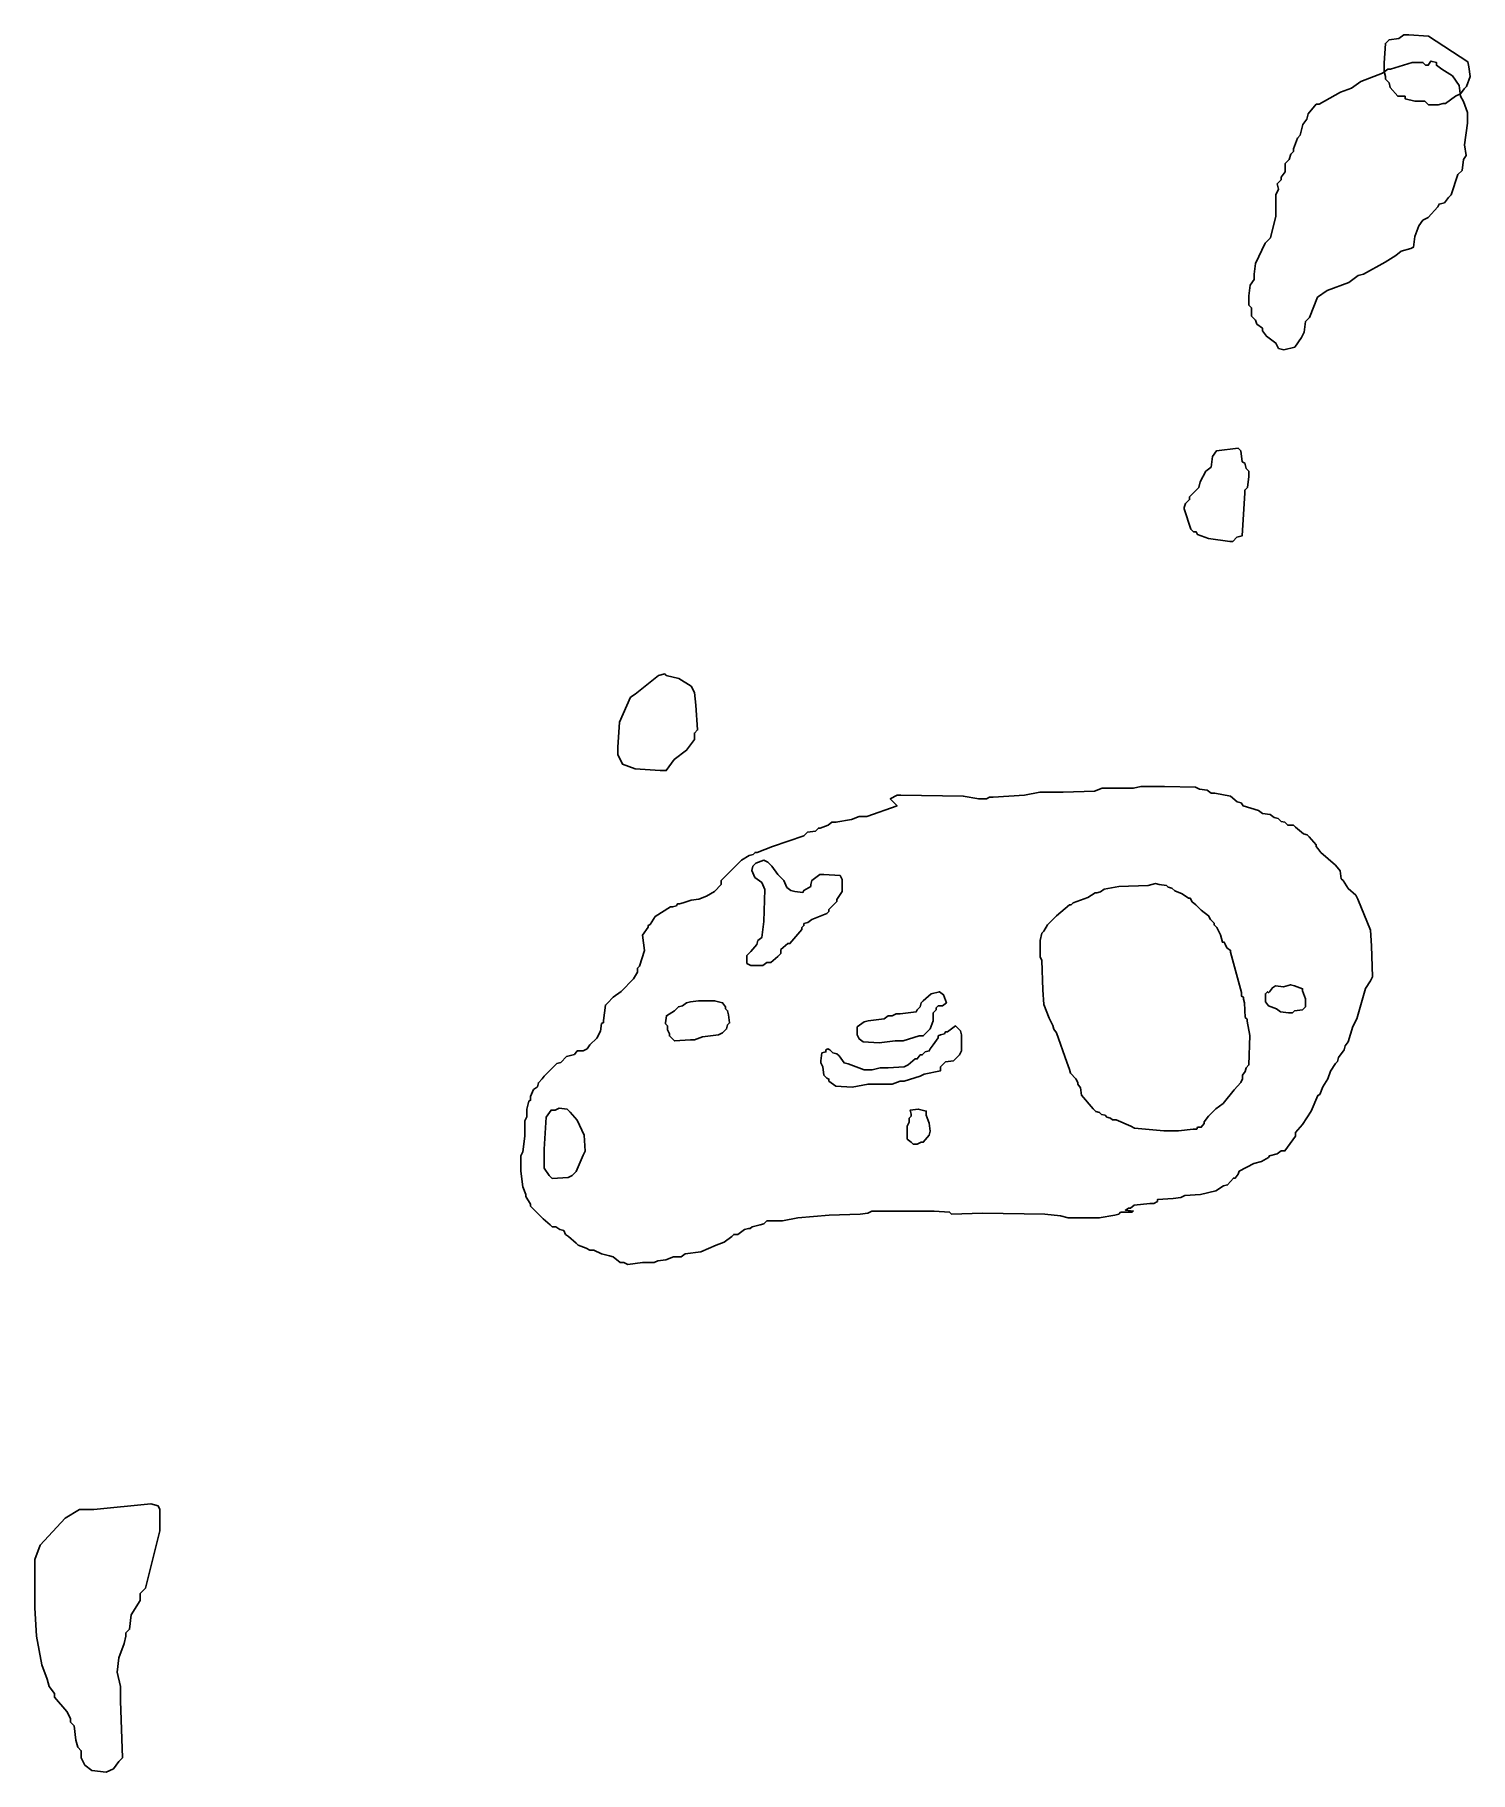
# Model space of a CAD drawing. Header units: metres. Extents: x 7.86 to 10.04, y 7.54 to 10.18.
import ezdxf

# ---------------------------------------------------------------- set-up
doc = ezdxf.new("R2010")
doc.units = ezdxf.units.M

msp = doc.modelspace()

# ---------------------------------------------------------------- linework, layer by layer
at = {"color": 236}
msp.add_lwpolyline([(9.90782, 10.1206), (9.90968, 10.1131), (9.90968, 10.1094), (9.91528, 10.1038), (9.91715, 10.0963), (9.92835, 10.0832), (9.93581, 10.0832), (9.93954, 10.0832), (9.93954, 10.0795), (9.95447, 10.0758), (9.9694, 10.0758), (9.975, 10.0702), (9.98993, 10.0702), (9.9974, 10.072), (10.0011, 10.072), (10.0161, 10.0832), (10.0235, 10.087), (10.0291, 10.0944), (10.0329, 10.0982), (10.0385, 10.1131), (10.0366, 10.128), (10.0347, 10.1355), (9.975, 10.1747), (9.94514, 10.1766), (9.93768, 10.1766), (9.93021, 10.171), (9.91528, 10.1691), (9.90968, 10.1635), (9.90782, 10.1336), (9.90782, 10.1262), (9.90782, 10.1224)], close=True, dxfattribs=at)
at = {"color": 31}
for points in [[(9.70233, 9.76583), (9.70643, 9.76173), (9.70643, 9.75354), (9.70643, 9.74944), (9.71258, 9.7433), (9.71462, 9.73715), (9.72282, 9.73101), (9.72282, 9.72691), (9.72896, 9.71872), (9.7433, 9.70848), (9.74739, 9.70029), (9.75559, 9.69824), (9.77197, 9.70233), (9.78221, 9.71667), (9.78631, 9.72486), (9.78836, 9.74125), (9.7945, 9.74739), (9.80679, 9.77812), (9.82113, 9.78836), (9.8539, 9.80065), (9.86824, 9.81089), (9.87643, 9.81294), (9.9092, 9.83137), (9.92559, 9.84161), (9.93378, 9.84776), (9.94812, 9.85185), (9.95222, 9.8539), (9.95426, 9.87029), (9.96041, 9.88667), (9.96655, 9.89487), (9.97475, 9.89896), (9.98908, 9.91535), (9.99113, 9.91944), (9.99932, 9.92149), (10.0055, 9.92968), (10.0096, 9.93378), (10.0198, 9.9645), (10.026, 9.97065), (10.028, 9.98703), (10.0321, 9.99318), (10.03, 10.0096), (10.0341, 10.0423), (10.0341, 10.0587), (10.028, 10.0751), (10.0239, 10.0833), (10.0219, 10.0997), (10.0116, 10.114), (9.99523, 10.1243), (9.98703, 10.1304), (9.98703, 10.1345), (9.97884, 10.1366), (9.97475, 10.1304), (9.97065, 10.1304), (9.96655, 10.1345), (9.95017, 10.1345), (9.9174, 10.1243), (9.9133, 10.1243), (9.90511, 10.1181), (9.87234, 10.1058), (9.858, 10.0956), (9.84161, 10.0894), (9.80884, 10.071), (9.80474, 10.071), (9.79246, 10.0567), (9.79041, 10.0485), (9.78426, 10.0403), (9.78017, 10.0239), (9.77607, 10.0198), (9.76993, 10.0034), (9.76993, 9.99932), (9.76583, 9.99523), (9.76378, 9.98703), (9.75764, 9.98089), (9.75764, 9.9727), (9.75764, 9.9686), (9.75149, 9.96041), (9.75149, 9.95631), (9.74535, 9.95017), (9.74739, 9.94197), (9.7433, 9.93378), (9.7433, 9.90101), (9.73511, 9.86824), (9.72691, 9.86005), (9.71258, 9.82932), (9.71053, 9.81294), (9.71053, 9.80474), (9.70438, 9.79655), (9.70233, 9.78017), (9.70233, 9.77197), (9.70233, 9.76788)], [(9.60402, 9.45655), (9.61426, 9.42583), (9.61836, 9.42173), (9.62245, 9.42173), (9.6245, 9.41763), (9.64089, 9.41149), (9.67366, 9.40739), (9.67776, 9.40739), (9.6839, 9.41354), (9.69209, 9.41559), (9.69619, 9.48113), (9.69619, 9.48523), (9.70029, 9.48932), (9.70233, 9.50571), (9.70233, 9.5139), (9.69824, 9.518), (9.69619, 9.52619), (9.69209, 9.52824), (9.69005, 9.54462), (9.68595, 9.54872), (9.65318, 9.54462), (9.64703, 9.53643), (9.64498, 9.52004), (9.63679, 9.5139), (9.6286, 9.49751), (9.62655, 9.48932), (9.61221, 9.47498), (9.61221, 9.47089), (9.60607, 9.46474), (9.60402, 9.4586)], [(8.74436, 9.08305), (8.7491, 9.07358), (8.75147, 9.06884), (8.77042, 9.06174), (8.80831, 9.05937), (8.81779, 9.05937), (8.82963, 9.07595), (8.84858, 9.09016), (8.86042, 9.10674), (8.86042, 9.11621), (8.86516, 9.12095), (8.86279, 9.15885), (8.86042, 9.17779), (8.85568, 9.18727), (8.83673, 9.19911), (8.81779, 9.20385), (8.81542, 9.20621), (8.80594, 9.20385), (8.77042, 9.17542), (8.76331, 9.17069), (8.74673, 9.13279), (8.74436, 9.0949), (8.74436, 9.08542)], [(8.59702, 8.4509), (8.59997, 8.42729), (8.6044, 8.41548), (8.6044, 8.41253), (8.61178, 8.40072), (8.61178, 8.39777), (8.63096, 8.37859), (8.64129, 8.36973), (8.64424, 8.36678), (8.65015, 8.36678), (8.65605, 8.36235), (8.66196, 8.36088), (8.66491, 8.35497), (8.66933, 8.35202), (8.68114, 8.34169), (8.68409, 8.33874), (8.6959, 8.33431), (8.7018, 8.33136), (8.70771, 8.33136), (8.71951, 8.32545), (8.73132, 8.3225), (8.73723, 8.32103), (8.74756, 8.31217), (8.75346, 8.31217), (8.75936, 8.30922), (8.7815, 8.31217), (8.79331, 8.31217), (8.79921, 8.31217), (8.80512, 8.31512), (8.81692, 8.3166), (8.82873, 8.32103), (8.84054, 8.32103), (8.84644, 8.32545), (8.87005, 8.32841), (8.89367, 8.33874), (8.90548, 8.34316), (8.91728, 8.35202), (8.92023, 8.35497), (8.92614, 8.35497), (8.93647, 8.36235), (8.94237, 8.36383), (8.94532, 8.36383), (8.94828, 8.36678), (8.96008, 8.36973), (8.96599, 8.37121), (8.97042, 8.37563), (8.99403, 8.37563), (9.01764, 8.38006), (9.06487, 8.38449), (9.1121, 8.38597), (9.12391, 8.38744), (9.12981, 8.39039), (9.22427, 8.39039), (9.24788, 8.38892), (9.25083, 8.38597), (9.29806, 8.38744), (9.39252, 8.38597), (9.41613, 8.38301), (9.42794, 8.38006), (9.47517, 8.38006), (9.49878, 8.38449), (9.50468, 8.38597), (9.50764, 8.38892), (9.51944, 8.38892), (9.52535, 8.38892), (9.52682, 8.39039), (9.51502, 8.39187), (9.51944, 8.39482), (9.5224, 8.39482), (9.5283, 8.39925), (9.55191, 8.4022), (9.55782, 8.4022), (9.56372, 8.40515), (9.56372, 8.4081), (9.58733, 8.40958), (9.59914, 8.41106), (9.60504, 8.41401), (9.62866, 8.41548), (9.65227, 8.42139), (9.66408, 8.42877), (9.66998, 8.43024), (9.67884, 8.44057), (9.68179, 8.44057), (9.68622, 8.44648), (9.68769, 8.4509), (9.70983, 8.46271), (9.72164, 8.46566), (9.73197, 8.47157), (9.73345, 8.47452), (9.74525, 8.47747), (9.75116, 8.4819), (9.75706, 8.4819), (9.7733, 8.50404), (9.7733, 8.50994), (9.78363, 8.52175), (9.79691, 8.54241), (9.80724, 8.56602), (9.81019, 8.5675), (9.81462, 8.57931), (9.822, 8.59111), (9.82643, 8.60292), (9.83381, 8.61473), (9.83676, 8.61768), (9.83823, 8.62358), (9.84709, 8.63539), (9.84857, 8.64129), (9.85299, 8.6472), (9.86037, 8.67081), (9.86628, 8.68262), (9.87956, 8.72837), (9.88694, 8.74018), (9.88989, 8.74608), (9.88841, 8.79331), (9.88694, 8.81692), (9.86775, 8.86415), (9.8648, 8.87005), (9.85299, 8.88039), (9.84561, 8.89219), (9.84266, 8.89514), (9.84119, 8.90695), (9.83381, 8.91581), (9.81167, 8.93499), (9.80724, 8.9409), (9.80429, 8.94385), (9.80429, 8.9468), (9.79396, 8.95861), (9.79101, 8.96156), (9.7851, 8.96304), (9.7733, 8.97337), (9.77034, 8.97632), (9.76444, 8.97632), (9.76149, 8.97632), (9.75706, 8.98075), (9.75116, 8.98222), (9.74673, 8.98665), (9.74083, 8.98813), (9.73492, 8.99255), (9.72312, 8.99403), (9.71721, 8.99846), (9.6936, 9.00584), (9.69065, 9.01026), (9.68474, 9.01174), (9.67441, 9.0206), (9.6508, 9.02502), (9.64489, 9.02502), (9.63899, 9.02945), (9.62718, 9.03093), (9.62128, 9.03388), (9.57405, 9.03535), (9.55044, 9.03535), (9.53863, 9.03535), (9.52682, 9.0324), (9.47959, 9.0324), (9.46779, 9.02797), (9.42056, 9.0265), (9.39695, 9.0265), (9.38514, 9.0265), (9.36152, 9.02207), (9.3143, 9.01912), (9.30839, 9.01912), (9.30396, 9.01617), (9.29216, 9.01617), (9.26854, 9.0206), (9.17409, 9.02207), (9.16818, 9.02207), (9.15785, 9.01617), (9.16818, 9.00584), (9.12243, 8.9896), (9.11062, 8.9896), (9.09882, 8.98517), (9.0752, 8.98075), (9.0693, 8.98075), (9.0634, 8.97632), (9.05159, 8.97189), (9.04864, 8.97189), (9.04421, 8.96746), (9.0324, 8.96599), (9.0265, 8.96008), (8.97927, 8.94385), (8.95566, 8.93499), (8.9527, 8.93499), (8.94975, 8.93204), (8.94385, 8.93057), (8.93204, 8.92319), (8.91138, 8.90252), (8.90105, 8.89219), (8.90105, 8.88629), (8.89072, 8.87596), (8.87891, 8.86858), (8.8671, 8.86415), (8.8553, 8.86268), (8.84349, 8.85825), (8.83759, 8.85677), (8.83463, 8.85677), (8.83316, 8.85382), (8.82725, 8.85234), (8.8243, 8.85234), (8.80069, 8.83759), (8.79331, 8.82578), (8.79036, 8.8243), (8.79036, 8.82135), (8.7815, 8.80954), (8.78445, 8.78593), (8.77707, 8.76232), (8.77412, 8.75936), (8.77412, 8.75346), (8.76822, 8.74313), (8.74903, 8.72394), (8.73723, 8.71509), (8.72837, 8.70623), (8.72542, 8.70328), (8.72247, 8.67967), (8.72247, 8.67671), (8.71951, 8.67524), (8.71804, 8.66343), (8.71214, 8.6531), (8.7018, 8.64277), (8.69738, 8.63687), (8.69147, 8.63391), (8.68557, 8.63391), (8.68262, 8.63391), (8.67819, 8.62801), (8.66638, 8.62506), (8.65753, 8.6162), (8.65162, 8.61473), (8.63244, 8.59554), (8.62949, 8.59111), (8.62358, 8.58521), (8.62211, 8.57931), (8.6162, 8.57488), (8.61178, 8.56455), (8.61178, 8.55864), (8.60882, 8.55717), (8.60587, 8.54536), (8.60587, 8.53355), (8.60292, 8.52765), (8.60292, 8.50404), (8.59997, 8.48042), (8.59702, 8.47452), (8.59702, 8.45238)], [(7.85882, 7.78821), (7.86153, 7.74476), (7.86968, 7.70131), (7.87782, 7.67959), (7.88054, 7.66873), (7.88869, 7.65786), (7.88869, 7.65243), (7.9077, 7.63071), (7.91313, 7.61985), (7.91313, 7.61442), (7.91856, 7.60898), (7.92127, 7.58726), (7.92399, 7.5764), (7.92942, 7.57097), (7.92942, 7.5601), (7.93485, 7.54924), (7.94571, 7.5411), (7.96744, 7.53838), (7.9783, 7.54381), (7.98645, 7.55467), (7.99188, 7.5601), (7.98916, 7.647), (7.98916, 7.66873), (7.98373, 7.69045), (7.98645, 7.71218), (7.99459, 7.7339), (7.99731, 7.74476), (7.99731, 7.75019), (8.00274, 7.75562), (8.00546, 7.77735), (8.01903, 7.79907), (8.01903, 7.80994), (8.02718, 7.81808), (8.0489, 7.90498), (8.0489, 7.9267), (8.0489, 7.93757), (8.04619, 7.943), (8.03533, 7.94571), (7.94843, 7.93757), (7.9267, 7.93757), (7.90498, 7.92399), (7.86696, 7.88326), (7.85882, 7.86153), (7.85882, 7.81808), (7.85882, 7.79636), (7.85882, 7.79093)]]:
    msp.add_lwpolyline(points, close=True, dxfattribs=at)
at = {"color": 227}
for points in [[(8.93985, 8.76617), (8.94594, 8.76312), (8.95813, 8.76312), (8.96422, 8.76312), (8.97032, 8.76769), (8.97641, 8.76769), (8.98708, 8.77683), (8.99165, 8.7814), (8.99165, 8.7875), (9.00231, 8.79664), (9.00536, 8.79664), (9.02364, 8.81797), (9.02364, 8.82102), (9.02669, 8.82406), (9.02669, 8.82711), (9.03278, 8.82863), (9.03888, 8.8332), (9.06173, 8.84234), (9.06477, 8.84539), (9.06477, 8.84844), (9.07392, 8.85758), (9.07696, 8.86063), (9.07696, 8.86367), (9.08458, 8.87586), (9.08458, 8.88805), (9.08458, 8.89414), (9.08153, 8.90024), (9.05716, 8.90176), (9.05106, 8.90176), (9.03888, 8.89262), (9.03735, 8.88653), (9.03735, 8.88348), (9.02669, 8.87738), (9.02516, 8.87434), (9.01298, 8.87586), (9.00688, 8.87738), (9.00079, 8.88196), (8.99622, 8.89262), (8.98708, 8.90176), (8.97794, 8.91395), (8.97184, 8.92004), (8.96575, 8.92309), (8.95356, 8.91852), (8.94899, 8.91395), (8.94747, 8.90785), (8.95204, 8.89719), (8.9627, 8.88957), (8.96727, 8.87891), (8.96575, 8.83016), (8.9627, 8.80578), (8.95661, 8.80121), (8.95508, 8.79512), (8.94594, 8.78445), (8.93985, 8.77836), (8.93985, 8.76769)], [(9.72749, 8.70828), (9.73206, 8.70218), (9.74425, 8.69761), (9.75035, 8.69304), (9.76253, 8.69152), (9.76863, 8.69152), (9.77167, 8.69457), (9.78386, 8.69609), (9.78843, 8.70066), (9.78843, 8.71285), (9.78386, 8.72504), (9.78386, 8.72808), (9.77167, 8.73265), (9.76558, 8.73418), (9.75492, 8.73113), (9.74273, 8.73265), (9.73816, 8.72961), (9.73359, 8.72351), (9.73206, 8.72199), (9.73054, 8.72351), (9.72749, 8.72047), (9.72749, 8.7098)], [(8.81645, 8.67476), (8.81949, 8.67171), (8.81949, 8.66562), (8.82254, 8.65953), (8.82254, 8.65648), (8.83016, 8.64886), (8.85453, 8.65038), (8.86063, 8.65038), (8.87281, 8.65496), (8.89719, 8.658), (8.90328, 8.66105), (8.90938, 8.66714), (8.9109, 8.67324), (8.91395, 8.67628), (8.91243, 8.68847), (8.9109, 8.69457), (8.90785, 8.69761), (8.90785, 8.70066), (8.90328, 8.70675), (8.8911, 8.7098), (8.86672, 8.7098), (8.85453, 8.70828), (8.84844, 8.70675), (8.84234, 8.70218), (8.83625, 8.70066), (8.83016, 8.69457), (8.81797, 8.68695), (8.81645, 8.67628)], [(9.10743, 8.658), (9.11048, 8.65191), (9.11657, 8.64734), (9.14095, 8.64581), (9.16532, 8.64886), (9.17751, 8.64886), (9.20189, 8.65648), (9.20798, 8.65648), (9.21865, 8.66714), (9.22322, 8.67933), (9.22322, 8.69152), (9.22779, 8.69609), (9.22779, 8.69914), (9.23083, 8.70218), (9.23693, 8.70218), (9.24302, 8.70675), (9.23845, 8.71894), (9.23236, 8.72351), (9.22017, 8.72047), (9.20798, 8.7098), (9.20494, 8.70675), (9.20341, 8.70066), (9.19884, 8.69609), (9.19732, 8.69304), (9.17294, 8.69), (9.16685, 8.69), (9.16075, 8.68695), (9.15466, 8.68695), (9.14857, 8.68238), (9.12419, 8.67933), (9.1181, 8.67781), (9.10743, 8.67019), (9.10743, 8.65953)], [(9.05259, 8.61534), (9.05563, 8.60925), (9.05716, 8.59706), (9.06173, 8.59249), (9.06477, 8.59097), (9.06477, 8.58792), (9.07544, 8.5803), (9.09981, 8.57878), (9.12419, 8.58335), (9.14857, 8.58335), (9.16075, 8.58335), (9.17294, 8.58792), (9.17904, 8.58792), (9.20341, 8.59554), (9.20951, 8.59859), (9.23388, 8.60316), (9.23388, 8.60925), (9.2415, 8.61687), (9.25369, 8.61839), (9.26283, 8.62753), (9.26588, 8.63363), (9.26588, 8.658), (9.26435, 8.6641), (9.25673, 8.67171), (9.24455, 8.66257), (9.2415, 8.66257), (9.23998, 8.65953), (9.23388, 8.658), (9.23083, 8.65648), (9.23083, 8.65343), (9.22322, 8.64277), (9.21865, 8.63667), (9.21712, 8.63363), (9.21103, 8.6321), (9.20646, 8.62753), (9.20341, 8.62753), (9.19884, 8.62144), (9.19579, 8.62144), (9.18513, 8.6123), (9.17904, 8.60925), (9.15466, 8.60773), (9.14247, 8.60773), (9.13028, 8.60468), (9.1181, 8.60468), (9.09372, 8.61382), (9.08763, 8.61534), (9.08001, 8.62601), (9.07696, 8.62906), (9.07087, 8.63058), (9.0663, 8.63515), (9.06325, 8.63667), (9.0602, 8.63515), (9.0602, 8.6321), (9.05411, 8.63058), (9.05259, 8.61839), (9.05259, 8.61687)], [(8.6321, 8.45538), (8.63972, 8.44471), (8.64429, 8.44014), (8.66867, 8.44167), (8.67476, 8.44471), (8.68085, 8.45081), (8.69152, 8.47518), (8.69457, 8.48128), (8.69304, 8.50565), (8.68238, 8.52851), (8.67171, 8.54069), (8.66714, 8.54526), (8.65496, 8.54679), (8.64886, 8.54374), (8.64277, 8.54374), (8.63515, 8.53308), (8.6321, 8.48432), (8.6321, 8.45995), (8.6321, 8.4569)], [(9.18361, 8.49956), (9.1897, 8.49499), (9.19275, 8.49194), (9.19884, 8.49194), (9.20494, 8.49499), (9.20798, 8.49499), (9.21712, 8.50565), (9.21865, 8.51175), (9.21712, 8.52393), (9.21255, 8.53612), (9.21255, 8.54222), (9.20037, 8.54526), (9.18818, 8.54374), (9.1897, 8.53765), (9.1897, 8.5346), (9.18665, 8.53155), (9.18665, 8.52546), (9.18361, 8.51936), (9.18361, 8.50718), (9.18361, 8.50108)]]:
    msp.add_lwpolyline(points, close=True, dxfattribs=at)
at = {"color": 224}
msp.add_lwpolyline([(9.3854, 8.77639), (9.38818, 8.77083), (9.38957, 8.72634), (9.39096, 8.70409), (9.39931, 8.68323), (9.40487, 8.67211), (9.40626, 8.66655), (9.41043, 8.66099), (9.42572, 8.61649), (9.4299, 8.60537), (9.43129, 8.59981), (9.43963, 8.59147), (9.44241, 8.5859), (9.44241, 8.58312), (9.44658, 8.57756), (9.44797, 8.56644), (9.46605, 8.54558), (9.47022, 8.54141), (9.47578, 8.54002), (9.47856, 8.53724), (9.48412, 8.53585), (9.4869, 8.53307), (9.49246, 8.53168), (9.49525, 8.5289), (9.50081, 8.5289), (9.52305, 8.51916), (9.52862, 8.51638), (9.57311, 8.51221), (9.59536, 8.51221), (9.6176, 8.51499), (9.62317, 8.51499), (9.62456, 8.51777), (9.63012, 8.51777), (9.63429, 8.52334), (9.63429, 8.52612), (9.64124, 8.53446), (9.65236, 8.54558), (9.66349, 8.55392), (9.68017, 8.57478), (9.68991, 8.5859), (9.69269, 8.59147), (9.69269, 8.59703), (9.69686, 8.60259), (9.69825, 8.60815), (9.70242, 8.61232), (9.70381, 8.65682), (9.69964, 8.67906), (9.69964, 8.68184), (9.69686, 8.68463), (9.69547, 8.70687), (9.69408, 8.71243), (9.69408, 8.71521), (9.6913, 8.71661), (9.6913, 8.72217), (9.67878, 8.76666), (9.676, 8.77778), (9.67461, 8.78335), (9.67461, 8.78613), (9.66905, 8.7903), (9.66627, 8.79586), (9.66488, 8.79864), (9.6621, 8.79864), (9.65932, 8.80976), (9.65375, 8.82089), (9.64958, 8.82506), (9.64958, 8.82784), (9.64402, 8.8334), (9.64124, 8.83896), (9.63012, 8.84731), (9.62177, 8.85565), (9.61621, 8.85982), (9.61343, 8.86538), (9.61065, 8.86538), (9.60092, 8.87233), (9.5898, 8.8765), (9.58562, 8.88068), (9.58006, 8.88207), (9.57728, 8.88485), (9.56616, 8.88624), (9.5606, 8.88763), (9.54947, 8.88485), (9.50498, 8.88346), (9.48273, 8.87929), (9.47717, 8.87511), (9.47161, 8.87372), (9.46883, 8.87372), (9.4577, 8.86677), (9.43546, 8.85843), (9.43268, 8.85565), (9.4299, 8.85565), (9.41043, 8.83896), (9.40209, 8.83062), (9.39653, 8.82506), (9.39096, 8.81533), (9.38818, 8.81254), (9.3854, 8.80142), (9.3854, 8.77917), (9.3854, 8.77778)], close=True, dxfattribs=at)

doc.saveas('drawing.dxf')
